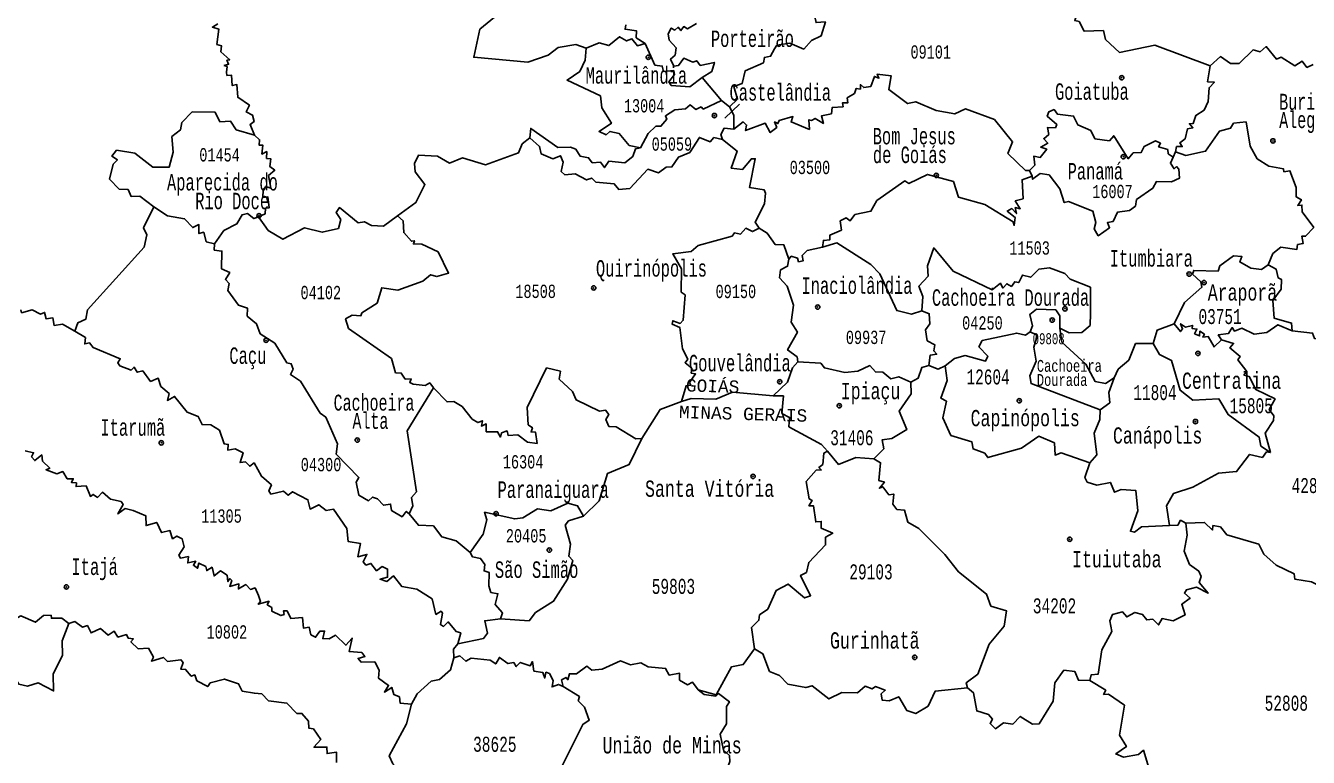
# Model space of a CAD drawing. Header units: millimetres. Extents: x 9851 to 10267, y 23387 to 23778.
# Drawn here: x 10074.46 to 10101.05, y 23530.59 to 23545.74 of the extents above; entities that cross this region are included whole.
import ezdxf
from ezdxf.enums import TextEntityAlignment as Align

# ---------------------------------------------------------------- set-up
doc = ezdxf.new("R2010")
doc.units = ezdxf.units.MM
doc.layers.add('3', color=7, linetype='Continuous')
doc.styles.add('MONOTXT', font='MONOTXT', dxfattribs={"height": 0.2})

# ---------------------------------------------------------------- blocks, each defined once
blk = doc.blocks.new('SEDE')
at = {"layer": '3', "color": 7, "linetype": 'Continuous'}
blk.add_circle((0, 0), 0.00451, dxfattribs=at)

msp = doc.modelspace()

# ---------------------------------------------------------------- linework, layer by layer
at = {"color": 7, "linetype": 'Continuous'}
for p, q in [((10088.484, 23544.668), (10088.881, 23544.193)), ((10089.053, 23544.063), (10088.881, 23544.193)), ((10088.955, 23543.828), (10089.256, 23544.115)), ((10098.246, 23543.019), (10098.295, 23543.131)), ((10095.323, 23542.621), (10095.269, 23542.742))]:
    msp.add_line(p, q, dxfattribs=at)
for points in [[(10083.746, 23548.202), (10083.536, 23547.803), (10083.018, 23547.379), (10083.007, 23546.931), (10083.212, 23546.722), (10083.309, 23546.475), (10083.708, 23546.346), (10083.998, 23546.338), (10084.08, 23546.162), (10084.161, 23546.168), (10084.217, 23546.085), (10084.339, 23546.165), (10084.179, 23545.914), (10083.879, 23545.668), (10083.751, 23545.085), (10084.873, 23544.986), (10085.289, 23545.133), (10085.497, 23545.291), (10085.868, 23545.352), (10086.08, 23545.278)], [(10090.057, 23546.8), (10090.015, 23546.727), (10090.207, 23546.54), (10090.54, 23546.462), (10090.755, 23546.17), (10090.844, 23545.805), (10091.037, 23545.818), (10090.951, 23545.528), (10090.748, 23545.431), (10090.589, 23545.255), (10090.301, 23545.379), (10090.033, 23545.339), (10089.98, 23545.259), (10089.901, 23545.106), (10089.775, 23545.084), (10089.752, 23544.972), (10089.372, 23544.805), (10089.313, 23544.544), (10089.142, 23544.482), (10089.219, 23544.217), (10089.053, 23544.063)], [(10099.009, 23544.906), (10097.865, 23545.334), (10097.135, 23545.188), (10096.842, 23545.457), (10096.8, 23545.638), (10096.404, 23545.624), (10096.294, 23545.829), (10096.206, 23545.847), (10096.275, 23546.039), (10096.154, 23546.067), (10096.247, 23546.214), (10096.215, 23546.288)], [(10079.203, 23543.476), (10079.115, 23543.697), (10079.201, 23543.758), (10079.161, 23543.888), (10079.036, 23543.956), (10079.101, 23544.091), (10078.857, 23544.257), (10078.842, 23544.52), (10078.744, 23544.501), (10078.727, 23544.718), (10078.634, 23544.711), (10078.626, 23544.778), (10078.636, 23544.894), (10078.58, 23544.919), (10078.668, 23544.943), (10078.633, 23545.023), (10078.694, 23545.036), (10078.505, 23545.2), (10078.518, 23545.326), (10078.425, 23545.352), (10078.465, 23545.67), (10078.333, 23545.712), (10078.447, 23545.777)], [(10086.905, 23545.758), (10086.885, 23545.666), (10087.121, 23545.636), (10087.113, 23545.492), (10087.303, 23545.373)], [(10088.368, 23545.786), (10088.177, 23545.676), (10088.103, 23545.721), (10088.043, 23545.639), (10087.988, 23545.707), (10087.917, 23545.65), (10087.842, 23545.69), (10087.781, 23545.57), (10087.803, 23545.438), (10087.946, 23545.279), (10087.925, 23545.131), (10087.828, 23545.05), (10087.898, 23544.9), (10087.994, 23544.916), (10088.105, 23545.069), (10088.293, 23544.982), (10088.37, 23545.015), (10088.444, 23544.919), (10088.738, 23544.979), (10088.683, 23544.793), (10088.484, 23544.668)], [(10087.303, 23545.373), (10087.144, 23545.321), (10087.027, 23545.47), (10086.916, 23545.426), (10086.773, 23545.511), (10086.551, 23545.327), (10086.346, 23545.386), (10086.08, 23545.278)], [(10088.484, 23544.668), (10088.228, 23544.477), (10087.843, 23544.505), (10087.796, 23544.576), (10087.913, 23544.731), (10087.895, 23544.812), (10087.683, 23544.793), (10087.656, 23544.904), (10087.506, 23544.923), (10087.303, 23545.373)], [(10086.08, 23545.278), (10086.062, 23545.027), (10085.949, 23544.793), (10085.683, 23544.613), (10086.376, 23544.287), (10086.405, 23544.039), (10086.602, 23543.719), (10086.347, 23543.552), (10086.496, 23543.481), (10086.57, 23543.551), (10086.766, 23543.505), (10086.972, 23543.257), (10087.205, 23543.208)], [(10101.148, 23544.937), (10101.018, 23544.876), (10100.922, 23545.002), (10100.77, 23544.909), (10100.485, 23545.089), (10100.385, 23545.05), (10100.175, 23545.308), (10100.052, 23545.201), (10099.901, 23545.241), (10099.613, 23544.958), (10099.433, 23544.959), (10099.224, 23545.101), (10099.009, 23544.906)], [(10099.009, 23544.906), (10098.958, 23544.58), (10099.099, 23544.57), (10098.99, 23544.454), (10098.973, 23544.171), (10098.891, 23543.992), (10098.718, 23543.882), (10098.659, 23543.713), (10098.582, 23543.709), (10098.654, 23543.626), (10098.542, 23543.601), (10098.492, 23543.4), (10098.387, 23543.315), (10098.432, 23543.237), (10098.317, 23543.236), (10098.295, 23543.131)], [(10095.269, 23542.742), (10095.187, 23542.743), (10094.822, 23543.093), (10094.917, 23543.338), (10094.54, 23543.8), (10093.939, 23544.019), (10093.719, 23543.913), (10093.333, 23543.985), (10092.91, 23544.164), (10092.74, 23544.127), (10092.352, 23544.418), (10092.399, 23544.705), (10092.113, 23544.738), (10092.147, 23544.651), (10092.052, 23544.689), (10091.978, 23544.484), (10091.833, 23544.457), (10091.764, 23544.52), (10091.763, 23544.426), (10091.676, 23544.441), (10091.642, 23544.337), (10091.491, 23544.245), (10091.504, 23544.143), (10091.394, 23544.145), (10091.404, 23544.06), (10091.177, 23544.044), (10091.161, 23543.915), (10090.956, 23543.873), (10090.998, 23543.718), (10090.824, 23543.821), (10090.749, 23543.78), (10090.695, 23543.793), (10090.705, 23543.593), (10090.327, 23543.748), (10090.365, 23543.859), (10090.078, 23543.779), (10090.053, 23543.713), (10089.983, 23543.749), (10090.028, 23543.635), (10089.895, 23543.526), (10089.789, 23543.724), (10089.384, 23543.569), (10089.405, 23543.681), (10089.334, 23543.749), (10089.141, 23543.598)], [(10088.881, 23544.193), (10088.505, 23544.013), (10088.462, 23544.058), (10088.349, 23544.008), (10088.235, 23544.098), (10088.138, 23544.016), (10087.919, 23544.001), (10087.722, 23543.872), (10087.75, 23543.801), (10087.63, 23543.659), (10087.52, 23543.656), (10087.361, 23543.511), (10087.205, 23543.208)], [(10089.141, 23543.598), (10089.138, 23543.887), (10089.053, 23544.063)], [(10098.246, 23543.019), (10098.14, 23543.087), (10098.132, 23543.173), (10097.942, 23543.234), (10097.983, 23543.304), (10097.88, 23543.358), (10097.642, 23543.24), (10097.585, 23543.115), (10097.418, 23543.109), (10097.314, 23542.984), (10097.013, 23543.462), (10096.924, 23543.357), (10096.625, 23543.398), (10096.539, 23543.569), (10096.269, 23543.686), (10096.181, 23543.869), (10095.847, 23543.908), (10095.777, 23544.003), (10095.666, 23543.959), (10095.634, 23543.864), (10095.836, 23543.692), (10095.805, 23543.628), (10095.638, 23543.631), (10095.669, 23543.49), (10095.563, 23543.4), (10095.646, 23543.307), (10095.502, 23543.227), (10095.627, 23543.182), (10095.491, 23543.011), (10095.357, 23543.036), (10095.378, 23542.849), (10095.269, 23542.742)], [(10079.203, 23543.476), (10078.826, 23543.584), (10078.71, 23543.76), (10078.487, 23543.752), (10078.387, 23543.947), (10077.912, 23543.955), (10077.698, 23543.733), (10077.671, 23543.581), (10077.494, 23543.443), (10077.522, 23543.123), (10077.434, 23542.809), (10077.101, 23542.807), (10076.727, 23543.103), (10076.347, 23543.161), (10076.251, 23543.035), (10076.363, 23542.959), (10076.279, 23542.872), (10076.203, 23542.559), (10076.402, 23542.353), (10076.585, 23542.349), (10076.651, 23542.201), (10076.827, 23542.21), (10077.116, 23541.987)], [(10101.162, 23541.562), (10100.922, 23541.883), (10100.913, 23542.025), (10100.828, 23542.018), (10100.905, 23542.134), (10100.798, 23542.193), (10100.798, 23542.391), (10100.665, 23542.736), (10100.54, 23542.717), (10100.53, 23542.778), (10100.23, 23542.834), (10099.989, 23542.986), (10099.842, 23543.242), (10099.758, 23543.749), (10099.496, 23543.719), (10099.436, 23543.621), (10099.204, 23543.556), (10098.919, 23543.14), (10098.506, 23543.053), (10098.295, 23543.131)], [(10079.29, 23541.78), (10079.425, 23541.843), (10079.43, 23541.961), (10079.512, 23541.969), (10079.485, 23542.193), (10079.38, 23542.182), (10079.387, 23542.342), (10079.442, 23542.41), (10079.544, 23542.374), (10079.495, 23542.635), (10079.624, 23542.745), (10079.525, 23542.821), (10079.542, 23542.985), (10079.456, 23542.993), (10079.46, 23543.132), (10079.359, 23543.083), (10079.377, 23543.266), (10079.299, 23543.269), (10079.312, 23543.378), (10079.203, 23543.476)], [(10087.205, 23543.208), (10087.099, 23543.19), (10087.045, 23543.033), (10086.883, 23542.903), (10086.548, 23542.934), (10086.459, 23542.803), (10086.378, 23542.911), (10086.205, 23542.902), (10086.131, 23543.004), (10085.956, 23543.036), (10085.865, 23543.186), (10085.752, 23543.223), (10085.495, 23543.218), (10084.93, 23543.614), (10084.91, 23543.417)], [(10088.904, 23543.381), (10088.871, 23543.484), (10088.94, 23543.621), (10089.141, 23543.598)], [(10082.169, 23541.804), (10082.551, 23542.078), (10082.739, 23542.453), (10082.535, 23542.715), (10082.524, 23542.887), (10082.605, 23543.059), (10082.996, 23543.038), (10083.248, 23542.896), (10083.515, 23543.003), (10083.993, 23542.858), (10084.679, 23543.106), (10084.755, 23543.293), (10084.91, 23543.417)], [(10084.91, 23543.417), (10085.113, 23543.24), (10085.147, 23543.084), (10085.386, 23542.981), (10085.55, 23543.047), (10085.605, 23542.917), (10085.563, 23542.722), (10085.639, 23542.649), (10085.851, 23542.673), (10086.087, 23542.546), (10086.196, 23542.585), (10086.282, 23542.497), (10086.662, 23542.464), (10086.755, 23542.351), (10086.986, 23542.369), (10087.358, 23542.767), (10087.582, 23542.692), (10087.737, 23542.811), (10087.858, 23542.814), (10087.992, 23543.018), (10088.225, 23543.115), (10088.426, 23543.427), (10088.649, 23543.332), (10088.726, 23543.424), (10088.904, 23543.381)], [(10088.904, 23543.381), (10089.206, 23543.143), (10089.086, 23542.787), (10089.323, 23542.765), (10089.505, 23542.984), (10089.584, 23542.983), (10089.467, 23542.389), (10089.769, 23542.341), (10089.797, 23542.27), (10089.773, 23542.054), (10089.579, 23541.673), (10089.667, 23541.547)], [(10095.323, 23542.621), (10095.332, 23542.559), (10095.486, 23542.678), (10095.673, 23542.654), (10095.895, 23542.364), (10095.989, 23542.076), (10096.073, 23542.098), (10096.583, 23541.896), (10096.645, 23541.665), (10096.605, 23541.53), (10096.694, 23541.391), (10096.927, 23541.557), (10096.883, 23541.662), (10097, 23541.688), (10097.095, 23541.881), (10097.337, 23541.91), (10097.463, 23542.003), (10097.487, 23542.14), (10097.827, 23542.378), (10097.903, 23542.517), (10098.208, 23542.504), (10098.378, 23542.584), (10098.365, 23542.769), (10098.313, 23542.823), (10098.263, 23542.778), (10098.189, 23542.892), (10098.246, 23543.019)], [(10090.981, 23541.155), (10090.998, 23541.295), (10091.129, 23541.303), (10091.128, 23541.4), (10091.37, 23541.508), (10091.346, 23541.697), (10091.468, 23541.759), (10091.548, 23541.698), (10091.651, 23541.828), (10091.98, 23541.899), (10092.105, 23542.12), (10092.684, 23542.525), (10092.77, 23542.474), (10093.154, 23542.662), (10093.692, 23542.512), (10093.794, 23542.189), (10094.345, 23542.036), (10094.927, 23541.679), (10094.952, 23541.605), (10094.969, 23541.769), (10094.805, 23541.901), (10094.901, 23541.952), (10094.997, 23541.848), (10094.972, 23541.973), (10095.076, 23541.95), (10094.971, 23542.11), (10095.136, 23542.157), (10095.114, 23542.549), (10095.323, 23542.621)], [(10077.116, 23541.987), (10076.907, 23541.554), (10076.973, 23541.409), (10076.917, 23541.155), (10075.747, 23539.858), (10075.707, 23539.661), (10075.544, 23539.587), (10075.48, 23539.415)], [(10078.378, 23541.222), (10078.207, 23541.267), (10078.153, 23541.463), (10078.054, 23541.436), (10078.055, 23541.623), (10077.927, 23541.559), (10077.755, 23541.743), (10077.405, 23541.8), (10077.116, 23541.987)], [(10079.29, 23541.78), (10079.49, 23541.501), (10079.791, 23541.318), (10080.24, 23541.552), (10080.608, 23541.462), (10080.946, 23541.543), (10080.994, 23541.727), (10080.898, 23541.874), (10080.964, 23541.974), (10081.352, 23541.655), (10081.483, 23541.681), (10081.633, 23541.601), (10081.88, 23541.589), (10082.169, 23541.804)], [(10078.378, 23541.222), (10078.573, 23541.496), (10078.84, 23541.635), (10078.947, 23541.824), (10079.057, 23541.849), (10079.193, 23541.747), (10079.29, 23541.78)], [(10082.914, 23538.24), (10082.838, 23538.344), (10082.742, 23538.292), (10082.492, 23538.319), (10082.423, 23538.353), (10082.45, 23538.428), (10082.331, 23538.422), (10082.248, 23538.545), (10082.13, 23538.553), (10082.046, 23538.847), (10081.151, 23539.473), (10081.092, 23539.669), (10081.227, 23539.748), (10081.409, 23539.729), (10081.427, 23539.792), (10081.747, 23539.997), (10081.842, 23540.313), (10082.177, 23540.265), (10082.691, 23540.452), (10082.856, 23540.582), (10082.987, 23540.545), (10083.227, 23540.618), (10083.012, 23541.054), (10082.673, 23541.214), (10082.5, 23541.22), (10082.52, 23541.287), (10082.461, 23541.275), (10082.3, 23541.455), (10082.286, 23541.7), (10082.169, 23541.804)], [(10088.057, 23537.955), (10088.15, 23538.284), (10088.247, 23538.299), (10088.221, 23538.353), (10088.346, 23538.529), (10088.256, 23538.548), (10088.266, 23538.647), (10088.13, 23538.761), (10088.185, 23538.836), (10088.074, 23539.048), (10088.024, 23539.488), (10087.86, 23539.562), (10087.874, 23539.63), (10088.027, 23539.575), (10088.091, 23539.641), (10088.129, 23540.165), (10088.047, 23540.224), (10088.052, 23540.704), (10087.873, 23541.015), (10088.253, 23541.067), (10088.4, 23541.191), (10089.103, 23541.381), (10089.157, 23541.454), (10089.28, 23541.426), (10089.391, 23541.545), (10089.526, 23541.477), (10089.667, 23541.547)], [(10089.667, 23541.547), (10089.831, 23541.445), (10089.994, 23541.211), (10090.173, 23541.204), (10090.283, 23540.904)], [(10100.211, 23540.785), (10100.313, 23541.022), (10100.479, 23541.153), (10100.811, 23541.106), (10100.823, 23541.209), (10100.942, 23541.233), (10100.915, 23541.383), (10100.989, 23541.379), (10101.162, 23541.562)], [(10082.41, 23535.629), (10082.352, 23535.681), (10082.265, 23535.573), (10082.048, 23535.7), (10082.025, 23535.833), (10081.878, 23535.81), (10081.752, 23535.943), (10081.65, 23535.977), (10081.566, 23535.901), (10081.371, 23536.015), (10081.315, 23536.286), (10081.371, 23536.383), (10080.899, 23536.868), (10080.924, 23537.084), (10080.685, 23537.632), (10080.569, 23537.718), (10080.157, 23538.378), (10079.95, 23538.519), (10080.005, 23538.626), (10079.968, 23538.74), (10079.874, 23538.759), (10079.625, 23539.164), (10079.323, 23539.362), (10079.249, 23539.569), (10079.053, 23539.727), (10079.057, 23539.891), (10078.871, 23539.95), (10078.653, 23540.254), (10078.68, 23540.403), (10078.602, 23540.487), (10078.694, 23540.627), (10078.522, 23540.707), (10078.529, 23541.073), (10078.372, 23541.093), (10078.378, 23541.222)], [(10090.283, 23540.904), (10090.33, 23540.966), (10090.459, 23540.928), (10090.482, 23540.853), (10090.58, 23540.872), (10090.559, 23540.979), (10090.663, 23541.083), (10090.981, 23541.155)], [(10093.036, 23539.837), (10092.825, 23539.767), (10092.515, 23539.84), (10092.167, 23540.605), (10091.978, 23540.798), (10091.277, 23541.244), (10090.981, 23541.155)], [(10093.036, 23539.837), (10093.057, 23540.134), (10092.976, 23540.347), (10093.166, 23540.556), (10093.156, 23540.766), (10093.282, 23541.139), (10093.685, 23540.658), (10094.492, 23540.271), (10094.666, 23540.407), (10094.718, 23540.308), (10094.798, 23540.395), (10094.893, 23540.34), (10094.962, 23540.438), (10095.045, 23540.419), (10095.125, 23540.574), (10095.293, 23540.531), (10095.462, 23540.695), (10095.685, 23540.729), (10096.003, 23540.611), (10096.11, 23540.489), (10096.53, 23540.325), (10096.532, 23539.789), (10096.523, 23539.534), (10096.352, 23539.39), (10096.089, 23539.379), (10095.895, 23539.474)], [(10090.283, 23540.904), (10090.254, 23540.76), (10090.109, 23540.682), (10090.084, 23540.522), (10090.243, 23540.344), (10090.377, 23539.95), (10090.325, 23539.599), (10090.457, 23539.395), (10090.255, 23539.026), (10090.454, 23538.88), (10090.469, 23538.782)], [(10098.268, 23539.568), (10098.478, 23540.008), (10098.84, 23540.324), (10098.82, 23540.438), (10098.648, 23540.595), (10098.672, 23540.671), (10099.175, 23540.658), (10099.211, 23540.769), (10099.494, 23540.972), (10099.669, 23540.958), (10099.627, 23540.849), (10099.856, 23540.717), (10100.075, 23540.69), (10100.211, 23540.785)], [(10100.709, 23539.424), (10100.701, 23539.583), (10100.337, 23539.684), (10100.308, 23540.048), (10100.482, 23540.286), (10100.493, 23540.482), (10100.423, 23540.516), (10100.379, 23540.699), (10100.211, 23540.785)], [(10075.48, 23539.415), (10075.229, 23539.562), (10075.053, 23539.533), (10075.029, 23539.688), (10074.89, 23539.667), (10074.855, 23539.802), (10074.773, 23539.768), (10074.6, 23539.855), (10074.378, 23539.794), (10074.363, 23539.858)], [(10093.036, 23539.837), (10093.189, 23539.774), (10093.202, 23539.564), (10093.114, 23539.442), (10093.148, 23539.216), (10093.303, 23539.133), (10093.284, 23539.004), (10093.347, 23538.938), (10093.209, 23538.917), (10093.18, 23538.7)], [(10095.282, 23539.4), (10095.333, 23539.522), (10095.277, 23539.76), (10095.413, 23539.872), (10095.813, 23539.859), (10095.894, 23539.732), (10095.895, 23539.474)], [(10095.895, 23539.474), (10095.938, 23539.186), (10096.433, 23538.729), (10096.626, 23538.374), (10096.841, 23538.331), (10097.024, 23538.447)], [(10097.831, 23539.157), (10097.914, 23539.437), (10098.268, 23539.568)], [(10098.268, 23539.568), (10098.394, 23539.406), (10098.441, 23539.464), (10098.4, 23539.568), (10098.5, 23539.5), (10098.647, 23539.535), (10098.637, 23539.472), (10098.737, 23539.458), (10098.69, 23539.362), (10098.794, 23539.315), (10098.795, 23539.413), (10098.894, 23539.351), (10098.862, 23539.289), (10098.971, 23539.301), (10099.092, 23539.087), (10099.244, 23539.237)], [(10099.244, 23539.237), (10099.181, 23539.337), (10099.393, 23539.367), (10099.47, 23539.488), (10099.516, 23539.416), (10099.667, 23539.475), (10099.922, 23539.349), (10100.189, 23539.389), (10100.416, 23539.548), (10100.709, 23539.424)], [(10075.48, 23539.415), (10075.705, 23539.281), (10075.688, 23539.152), (10075.786, 23539.171), (10075.859, 23539.075), (10076.423, 23538.844), (10076.371, 23538.761), (10076.413, 23538.699), (10076.65, 23538.61), (10076.709, 23538.671), (10076.776, 23538.562), (10076.89, 23538.591), (10077.051, 23538.373), (10077.209, 23538.439), (10077.261, 23538.27), (10077.435, 23538.121), (10077.402, 23537.979), (10077.55, 23538.062), (10077.807, 23537.736), (10078.038, 23537.648), (10078.118, 23537.479), (10078.298, 23537.478), (10078.483, 23537.364), (10078.576, 23537.082), (10078.662, 23537.069), (10078.65, 23536.953), (10078.805, 23536.981), (10078.971, 23536.893), (10078.905, 23536.694), (10079.02, 23536.706), (10079.108, 23536.618), (10079.196, 23536.686), (10079.348, 23536.409), (10079.555, 23536.229), (10079.503, 23536.108), (10079.547, 23536.039), (10079.808, 23536.1), (10079.906, 23536.016), (10079.99, 23536.088), (10080.313, 23535.924), (10080.359, 23535.731), (10080.537, 23535.821), (10080.688, 23535.702), (10080.841, 23535.73), (10081.119, 23535.328), (10081.149, 23535.056), (10081.403, 23535.017), (10081.344, 23534.744), (10081.536, 23534.79), (10081.455, 23534.639), (10081.515, 23534.57), (10081.618, 23534.606), (10081.736, 23534.454), (10081.854, 23534.54), (10081.963, 23534.488), (10081.965, 23534.319), (10081.808, 23534.278), (10081.95, 23534.231), (10082.085, 23534.349), (10082.256, 23534.13), (10082.57, 23534.073), (10082.888, 23533.87), (10082.966, 23533.55), (10083.071, 23533.613), (10083.101, 23533.572), (10083.058, 23533.338), (10083.124, 23533.301), (10083.222, 23533.393), (10083.384, 23533.193), (10083.481, 23533.167), (10083.422, 23532.938)], [(10093.52, 23538.699), (10093.712, 23538.849), (10093.937, 23538.908), (10094.353, 23538.791), (10094.401, 23538.897), (10094.22, 23539.091), (10094.289, 23539.219), (10095.004, 23539.373), (10095.185, 23539.331), (10095.282, 23539.4)], [(10095.282, 23539.4), (10095.412, 23539.335), (10095.416, 23539.268), (10095.358, 23539.08), (10095.409, 23538.794), (10095.275, 23538.491), (10095.299, 23538.33), (10096.73, 23537.786)], [(10099.244, 23539.237), (10099.499, 23539.162), (10099.42, 23539.066), (10099.631, 23538.892), (10099.585, 23538.819), (10099.769, 23538.578), (10099.713, 23538.505), (10099.822, 23538.473), (10099.956, 23538.207), (10100.359, 23538.012), (10100.235, 23537.79), (10100.335, 23537.66), (10100.322, 23537.561), (10100.153, 23537.301), (10100.26, 23536.899)], [(10100.709, 23539.424), (10101.136, 23539.375), (10101.174, 23539.265), (10101.434, 23539.238), (10101.638, 23538.875), (10102.13, 23538.749), (10102.463, 23538.76), (10102.336, 23537.862), (10102.725, 23537.934), (10104.09, 23537.197), (10104.463, 23537.207), (10104.704, 23537.081), (10104.96, 23536.842), (10105.018, 23536.638), (10104.76, 23536.409)], [(10097.024, 23538.447), (10097.106, 23538.624), (10097.324, 23538.817), (10097.467, 23539.158), (10097.831, 23539.157)], [(10100.26, 23536.899), (10100.064, 23537.036), (10100.026, 23537.222), (10099.386, 23537.686), (10099.194, 23538.013), (10098.652, 23537.988), (10098.393, 23538.19), (10098.208, 23538.808), (10097.965, 23538.93), (10097.831, 23539.157)], [(10089.956, 23538.074), (10090.255, 23538.361), (10090.356, 23538.658), (10090.469, 23538.782)], [(10090.469, 23538.782), (10090.942, 23538.75), (10091.019, 23538.654), (10091.441, 23538.557), (10091.713, 23538.584), (10091.956, 23538.701), (10092.076, 23538.572), (10092.229, 23538.565), (10092.394, 23538.43), (10092.559, 23538.471), (10092.809, 23538.36)], [(10092.809, 23538.36), (10092.962, 23538.44), (10093.035, 23538.664), (10093.18, 23538.7)], [(10093.18, 23538.7), (10093.374, 23538.627), (10093.52, 23538.699)], [(10096.521, 23536.689), (10095.921, 23536.896), (10095.798, 23536.849), (10095.785, 23537.099), (10095.463, 23537.238), (10095.099, 23536.991), (10094.402, 23536.795), (10094.341, 23536.887), (10094.1, 23536.976), (10094.07, 23537.126), (10093.64, 23537.257), (10093.474, 23537.618), (10093.549, 23537.962), (10093.43, 23538.028), (10093.563, 23538.392), (10093.52, 23538.699)], [(10087.233, 23537.194), (10087.112, 23537.182), (10086.7, 23537.43), (10086.55, 23537.443), (10086.49, 23537.583), (10086.547, 23537.692), (10086.478, 23537.78), (10086.358, 23537.76), (10085.869, 23537.995), (10085.794, 23538.166), (10085.523, 23538.417), (10085.546, 23538.586), (10085.258, 23538.655), (10084.855, 23537.831), (10084.874, 23537.476), (10084.967, 23537.413), (10084.937, 23537.329), (10085.027, 23537.324), (10085.063, 23537.09), (10084.865, 23537.119), (10084.664, 23537.267), (10084.462, 23537.254), (10084.442, 23537.349), (10084.326, 23537.307), (10084.303, 23537.222), (10084.243, 23537.33), (10084.01, 23537.331), (10084.01, 23537.493), (10083.909, 23537.449), (10083.928, 23537.559), (10083.833, 23537.522), (10083.717, 23537.594), (10083.51, 23537.852), (10083.337, 23537.96), (10083.197, 23537.948), (10082.914, 23538.24)], [(10097.024, 23538.447), (10096.91, 23538.146), (10096.931, 23537.933), (10096.73, 23537.786)], [(10082.41, 23535.629), (10082.488, 23535.795), (10082.457, 23535.969), (10082.561, 23536.088), (10082.367, 23537.351), (10082.914, 23538.24)], [(10088.057, 23537.955), (10088.254, 23538.018), (10088.768, 23538.006), (10089.114, 23538.153), (10089.956, 23538.074)], [(10092.042, 23536.769), (10092.248, 23536.981), (10092.211, 23537.164), (10092.413, 23537.193), (10092.726, 23537.38), (10092.565, 23537.76), (10092.813, 23538.119), (10092.809, 23538.36)], [(10087.233, 23537.194), (10087.612, 23537.789), (10088.057, 23537.955)], [(10089.956, 23538.074), (10090.166, 23538.073), (10090.132, 23537.711), (10090.297, 23537.627), (10090.282, 23537.435), (10090.957, 23537.07), (10091.083, 23536.93)], [(10096.73, 23537.786), (10096.727, 23537.584), (10096.605, 23537.299), (10096.665, 23536.853), (10096.521, 23536.689)], [(10086.026, 23535.581), (10086.351, 23535.904), (10086.522, 23536.47), (10086.971, 23536.65), (10087.233, 23537.194)], [(10074.454, 23536.937), (10074.628, 23536.897), (10074.586, 23536.809), (10074.651, 23536.736), (10074.796, 23536.851), (10074.813, 23536.721), (10074.961, 23536.576), (10074.887, 23536.543), (10075.11, 23536.459), (10075.23, 23536.508), (10075.323, 23536.358), (10075.449, 23536.357), (10075.411, 23536.284), (10075.515, 23536.273), (10075.507, 23536.195), (10075.715, 23536.21), (10075.804, 23535.992), (10075.86, 23536.033), (10075.953, 23535.972), (10076.055, 23536.077), (10076.222, 23535.934), (10076.439, 23535.888), (10076.48, 23535.823), (10076.375, 23535.629), (10076.525, 23535.74), (10076.692, 23535.702), (10076.953, 23535.592), (10076.96, 23535.387), (10077.18, 23535.453), (10077.276, 23535.244), (10077.454, 23535.284), (10077.507, 23535.115), (10077.597, 23535.172), (10077.706, 23535.117), (10077.749, 23534.947), (10077.637, 23534.778), (10077.671, 23534.714), (10077.837, 23534.747), (10077.822, 23534.616), (10077.988, 23534.651), (10077.94, 23534.568), (10078.025, 23534.504), (10078.049, 23534.612), (10078.195, 23534.541), (10078.217, 23534.458), (10078.328, 23534.524), (10078.368, 23534.347), (10078.503, 23534.448), (10078.639, 23534.36), (10078.655, 23534.229), (10078.695, 23534.29), (10078.733, 23534.251), (10078.691, 23534.128), (10078.884, 23534.179), (10078.872, 23534.077), (10079.024, 23534.168), (10079.125, 23534.067), (10079.219, 23534.098), (10079.289, 23533.942), (10079.328, 23533.813), (10079.282, 23533.758), (10079.506, 23533.823), (10079.468, 23533.748), (10079.567, 23533.689), (10079.563, 23533.618), (10079.754, 23533.524), (10079.82, 23533.55), (10079.804, 23533.621), (10079.882, 23533.625), (10079.961, 23533.464), (10080.199, 23533.484), (10080.218, 23533.265), (10080.341, 23533.282), (10080.372, 23533.129), (10080.47, 23533.076), (10080.559, 23533.199), (10080.657, 23533.204), (10080.619, 23533.049), (10080.752, 23533.043), (10080.884, 23533.116), (10081.1, 23532.911), (10081.228, 23533.059), (10081.17, 23532.778), (10081.429, 23532.762), (10081.493, 23532.678), (10081.352, 23532.636), (10081.414, 23532.562), (10081.699, 23532.564), (10081.788, 23532.394), (10081.778, 23532.226), (10081.985, 23532.077), (10081.897, 23531.941), (10082.05, 23532.038), (10082.094, 23531.888), (10082.209, 23531.842), (10082.226, 23531.708), (10082.462, 23531.692)], [(10089.569, 23532.833), (10089.506, 23533.276), (10089.66, 23533.428), (10089.669, 23533.539), (10089.842, 23533.659), (10090.017, 23534.046), (10090.267, 23534.176), (10090.607, 23533.892), (10090.731, 23533.934), (10090.524, 23534.355), (10090.644, 23534.418), (10090.693, 23534.626), (10091.041, 23534.987), (10091.043, 23535.147), (10091.19, 23535.228), (10090.952, 23535.334), (10090.952, 23535.474), (10090.837, 23535.466), (10090.792, 23535.795), (10090.697, 23535.799), (10090.763, 23535.911), (10090.703, 23535.94), (10090.64, 23536.301), (10090.849, 23536.538), (10090.953, 23536.542), (10090.902, 23536.594), (10090.982, 23536.654), (10091.007, 23536.889), (10091.083, 23536.93)], [(10091.083, 23536.93), (10091.311, 23536.654), (10091.67, 23536.8), (10092.042, 23536.769)], [(10100.26, 23536.899), (10100.182, 23536.915), (10100.094, 23536.8), (10099.83, 23536.862), (10099.561, 23536.505), (10099.182, 23536.473), (10098.651, 23536.181), (10098.252, 23536.055), (10098.108, 23535.795), (10098.167, 23535.388)], [(10092.042, 23536.769), (10092.183, 23536.688), (10092.144, 23536.323), (10092.26, 23536.29), (10092.157, 23536.162), (10092.227, 23536.192), (10092.355, 23536.024), (10092.453, 23536.042), (10092.438, 23535.835), (10092.519, 23535.723), (10092.675, 23535.71), (10092.748, 23535.457), (10092.974, 23535.325), (10093.515, 23534.79), (10093.794, 23534.433), (10094.377, 23533.97), (10094.467, 23533.722), (10094.788, 23533.626), (10094.742, 23533.303), (10094.432, 23532.932), (10094.194, 23532.315), (10093.954, 23532.134), (10093.983, 23532.031)], [(10096.521, 23536.689), (10096.415, 23536.382), (10096.465, 23536.289), (10096.662, 23536.222), (10096.944, 23536.281), (10097.032, 23536.077), (10097.17, 23536.139), (10097.471, 23536.117), (10097.515, 23535.691), (10097.358, 23535.27), (10097.443, 23535.253), (10097.592, 23535.365), (10098.167, 23535.388)], [(10086.026, 23535.581), (10085.903, 23535.8), (10085.698, 23535.853), (10085.345, 23535.694), (10085.074, 23535.733), (10084.769, 23535.551), (10084.598, 23535.528), (10083.973, 23535.666), (10084.019, 23535.505), (10083.942, 23535.211), (10083.677, 23534.829)], [(10082.41, 23535.629), (10082.602, 23535.394), (10082.915, 23535.383), (10083.087, 23535.155), (10083.387, 23535.075), (10083.677, 23534.829)], [(10084.301, 23533.458), (10084.896, 23533.419), (10085.032, 23533.586), (10085.405, 23533.822), (10085.695, 23534.278), (10085.806, 23534.668), (10085.717, 23534.752), (10085.756, 23535.007), (10085.647, 23535.398), (10085.715, 23535.484), (10086.026, 23535.581)], [(10098.167, 23535.388), (10098.345, 23535.4), (10098.399, 23535.499), (10098.506, 23535.44)], [(10098.506, 23535.44), (10098.538, 23535.192), (10098.472, 23534.856), (10098.582, 23534.585), (10098.775, 23534.442), (10098.826, 23534.336), (10098.787, 23534.207), (10098.971, 23533.989), (10098.731, 23534.116), (10098.52, 23534.061), (10098.479, 23533.99), (10098.597, 23533.882), (10098.423, 23533.76), (10098.491, 23533.538), (10098.242, 23533.419), (10098.016, 23533.464), (10097.942, 23533.332), (10097.823, 23533.451), (10097.697, 23533.434), (10097.613, 23533.545), (10097.449, 23533.59), (10097.283, 23533.498), (10097.198, 23533.601), (10096.987, 23533.547), (10096.936, 23533.414), (10096.976, 23533.196), (10096.769, 23532.812), (10096.688, 23532.311), (10096.549, 23532.298), (10096.521, 23532.182)], [(10098.506, 23535.44), (10098.897, 23535.454), (10099.06, 23535.296), (10099.071, 23535.388), (10099.226, 23535.36), (10099.358, 23535.2), (10100.018, 23535.003), (10100.124, 23534.794), (10100.381, 23534.566), (10100.756, 23534.387), (10100.768, 23534.278), (10101.113, 23534.223), (10101.443, 23534.058), (10101.505, 23534.103), (10101.76, 23534.007), (10101.86, 23534.043), (10102.179, 23533.858), (10102.538, 23533.776)], [(10083.677, 23534.829), (10083.727, 23534.738), (10083.892, 23534.708), (10083.976, 23534.582), (10083.965, 23534.448), (10084.071, 23534.415), (10084.061, 23534.14), (10084.106, 23534.004), (10084.25, 23533.978), (10084.195, 23533.756), (10084.342, 23533.583), (10084.301, 23533.458)], [(10072.066, 23532.569), (10072.452, 23532.539), (10072.701, 23532.412), (10072.739, 23532.586), (10073.154, 23532.619), (10073.599, 23532.399), (10073.771, 23532.406), (10074.261, 23532.208), (10074.322, 23532.102), (10074.502, 23532.065), (10074.725, 23532.129), (10075.042, 23531.966), (10075.032, 23532.311), (10075.228, 23532.702), (10075.216, 23533.003), (10075.359, 23533.364)], [(10075.359, 23533.364), (10075.211, 23533.472), (10074.995, 23533.471), (10074.99, 23533.531), (10074.832, 23533.523), (10074.665, 23533.388), (10074.36, 23533.522), (10074.177, 23533.417), (10073.825, 23533.615)], [(10080.904, 23530.483), (10080.906, 23530.693), (10080.709, 23530.666), (10080.705, 23530.803), (10080.436, 23530.797), (10080.577, 23530.958), (10080.427, 23531.18), (10080.332, 23531.191), (10080.327, 23531.339), (10080.188, 23531.498), (10080.086, 23531.496), (10079.877, 23531.713), (10079.496, 23531.762), (10079.357, 23531.907), (10079.205, 23531.917), (10078.952, 23531.961), (10078.877, 23532.111), (10078.582, 23532.21), (10078.289, 23532.134), (10078.235, 23532.056), (10078.009, 23532.175), (10077.967, 23532.295), (10077.895, 23532.27), (10077.777, 23532.409), (10077.678, 23532.417), (10077.724, 23532.553), (10077.679, 23532.611), (10077.4, 23532.574), (10077.317, 23532.657), (10077.069, 23532.582), (10077.111, 23532.667), (10077.006, 23532.85), (10076.792, 23532.839), (10076.644, 23532.979), (10076.697, 23533.04), (10076.59, 23533.054), (10076.552, 23533.131), (10076.376, 23533.08), (10076.295, 23533.202), (10076.174, 23533.121), (10076.014, 23533.256), (10075.818, 23533.167), (10075.742, 23533.319), (10075.642, 23533.286), (10075.482, 23533.401), (10075.359, 23533.364)], [(10083.422, 23532.938), (10083.954, 23533.053), (10084.032, 23533.16), (10083.976, 23533.416), (10084.301, 23533.458)], [(10083.336, 23532.653), (10083.331, 23532.827), (10083.422, 23532.938)], [(10088.404, 23531.99), (10088.775, 23531.886), (10089.095, 23532.464), (10089.336, 23532.51), (10089.569, 23532.833)], [(10089.569, 23532.833), (10089.74, 23532.735), (10089.88, 23532.369), (10090.087, 23532.281), (10090.262, 23532.105), (10090.629, 23532.033), (10090.762, 23532.073), (10091.112, 23531.799), (10091.376, 23531.934), (10091.704, 23531.922), (10091.865, 23532.061), (10092.004, 23532.006), (10092.077, 23532.056), (10092.277, 23531.98), (10092.192, 23531.902), (10092.214, 23531.776), (10092.359, 23531.757), (10092.559, 23531.843), (10092.724, 23531.556), (10092.909, 23531.495), (10093.168, 23531.65), (10093.312, 23531.957), (10093.983, 23532.031)], [(10082.462, 23531.692), (10082.575, 23531.903), (10082.869, 23532.17), (10083.042, 23532.203), (10083.269, 23532.399), (10083.336, 23532.653)], [(10083.336, 23532.653), (10083.458, 23532.691), (10083.587, 23532.578), (10083.694, 23532.64), (10084.092, 23532.599), (10084.205, 23532.525), (10084.281, 23532.657), (10084.456, 23532.53), (10084.579, 23532.551), (10084.632, 23532.468), (10084.714, 23532.555), (10084.92, 23532.485), (10084.965, 23532.572), (10084.998, 23532.376), (10085.18, 23532.349), (10085.221, 23532.229), (10085.246, 23532.351), (10085.319, 23532.325), (10085.398, 23532.18), (10085.373, 23532.049), (10085.509, 23532.099), (10085.6, 23532.053)], [(10085.6, 23532.053), (10085.571, 23532.191), (10085.662, 23532.244), (10085.697, 23532.197), (10085.733, 23532.321), (10085.878, 23532.32), (10086.095, 23532.475), (10086.2, 23532.393), (10086.408, 23532.415), (10086.794, 23532.587), (10086.999, 23532.506), (10087.213, 23532.547), (10087.363, 23532.46), (10087.725, 23532.429), (10087.8, 23532.294), (10088.015, 23532.33), (10088.013, 23532.188), (10088.178, 23532.092), (10088.284, 23532.144), (10088.404, 23531.99)], [(10093.983, 23532.031), (10094.106, 23531.928), (10094.175, 23531.551), (10094.421, 23531.478), (10094.5, 23531.382), (10094.45, 23531.287), (10094.56, 23531.181), (10094.729, 23531.303), (10094.92, 23531.278), (10095.077, 23531.437), (10095.33, 23531.273), (10095.471, 23531.285), (10095.759, 23531.755), (10095.793, 23532.13), (10095.982, 23532.397), (10096.208, 23532.364), (10096.281, 23532.184), (10096.521, 23532.182)], [(10085.6, 23532.053), (10085.939, 23531.852), (10085.917, 23531.758), (10086.042, 23531.631), (10086.145, 23531.358), (10086.01, 23531.271), (10085.589, 23530.426), (10085.821, 23530.215), (10085.906, 23529.893), (10085.808, 23529.705), (10086.056, 23529.429), (10086.196, 23528.995)], [(10097.1, 23529.396), (10097.193, 23529.677), (10097.178, 23529.772), (10097.065, 23529.836), (10097.239, 23529.849), (10097.249, 23529.981), (10097.356, 23530.011), (10097.398, 23530.166), (10097.687, 23530.225), (10097.744, 23530.373), (10097.629, 23530.737), (10097.526, 23530.648), (10097.218, 23530.596), (10097.055, 23530.659), (10097.275, 23530.811), (10097.133, 23531.05), (10097.239, 23531.667), (10096.904, 23531.9), (10096.804, 23531.893), (10096.847, 23531.979), (10096.521, 23532.182)], [(10088.629, 23529.205), (10088.855, 23529.675), (10088.914, 23529.9), (10088.873, 23529.992), (10089.054, 23530.506), (10089.047, 23530.626), (10088.926, 23530.736), (10088.858, 23531.072), (10088.988, 23531.282), (10088.986, 23531.64), (10089.047, 23531.739), (10088.825, 23531.908), (10088.766, 23531.856), (10088.527, 23531.888), (10088.404, 23531.99)], [(10082.507, 23530.046), (10082.071, 23530.457), (10081.997, 23530.619), (10082.354, 23531.284), (10082.462, 23531.692)]]:
    msp.add_lwpolyline(points, dxfattribs=at)
for p in [(10087.366, 23545.085), (10097.18, 23544.663), (10088.738, 23543.88), (10100.313, 23543.355), (10097.21, 23543.027), (10093.335, 23542.641), (10079.299, 23541.805), (10098.577, 23540.596), (10086.235, 23540.31), (10098.885, 23540.421), (10090.88, 23539.913), (10096.002, 23539.877), (10095.738, 23539.643), (10079.444, 23539.227), (10098.758, 23538.955), (10090.091, 23538.368), (10091.324, 23537.871), (10095.055, 23537.974), (10098.708, 23537.543), (10077.272, 23537.102), (10081.335, 23537.16), (10089.538, 23536.407), (10084.213, 23535.635), (10096.102, 23535.105), (10085.316, 23534.882), (10075.308, 23534.118), (10092.888, 23532.66)]:
    msp.add_point(p, dxfattribs=at)

# ---------------------------------------------------------------- block references
for p, xscale, yscale, zscale, rotation in [((10087.366, 23545.085), 10, 10, 10, 359.8185725535126), ((10097.18, 23544.663), 10.00001110226181, 10.00001110226181, 10, 0.08537744646651742), ((10088.738, 23543.88), 10.00000000000001, 10.00000000000001, 10.00000000000001, 359.8447193114013), ((10100.313, 23543.355), 10, 10, 10, 0.1595495517355852), ((10097.21, 23543.027), 9.999999999999998, 9.999999999999998, 9.999999999999998, 0.07177043151890493), ((10093.335, 23542.641), 10, 10, 10, 359.9610465172199), ((10079.299, 23541.805), 9.99997968391319, 9.99997968391319, 10, 359.5520294048648), ((10098.577, 23540.596), 10.00001187866073, 10.00001187866073, 10, 0.08831229161776978), ((10086.235, 23540.31), 10.00001313102534, 10.00001313102534, 10, 359.7358627407276), ((10098.885, 23540.421), 10.00001381808567, 10.00001381808567, 10, 0.09524919646888654), ((10090.88, 23539.913), 9.99998119345596, 9.99998119345596, 10, 359.8649964340353), ((10096.002, 23539.877), 10, 10, 10, 0.009604969746628738), ((10079.444, 23539.227), 10.00001756162577, 10.00001756162577, 10, 359.5250829983458), ((10098.758, 23538.955), 10, 10, 10, 0.07870734220813819), ((10090.091, 23538.368), 10, 10, 10, 359.8263098520365), ((10091.324, 23537.871), 9.999984699024727, 9.999984699024727, 10, 359.8567254980629), ((10095.055, 23537.974), 10, 10, 10, 359.9647817817012), ((10098.708, 23537.543), 10, 10, 10, 0.06456671434812454), ((10077.272, 23537.102), 10.00002255405846, 10.00002255405846, 10, 359.4338324522456), ((10081.335, 23537.16), 10.00002081196027, 10.00002081196027, 10, 359.5560334309856), ((10089.538, 23536.407), 10.00002092797006, 10.00002092797006, 10, 359.7894910446958), ((10084.213, 23535.635), 9.999983028477653, 9.999983028477653, 10, 359.6235351956429), ((10096.102, 23535.105), 10, 10, 10, 359.9669162186842), ((10085.316, 23534.882), 10, 10, 10, 359.6475488485981), ((10075.308, 23534.118), 10.00002139309339, 10.00002139309339, 10, 359.3351091430627), ((10092.888, 23532.66), 9.999988659742419, 9.999988659742419, 10, 359.8479209598879)]:
    msp.add_blockref('SEDE', p, dxfattribs=dict(at, xscale=xscale, yscale=yscale, zscale=zscale, rotation=rotation))
at = {"color": 7, "linetype": 'Continuous', "xscale": 10, "yscale": 10, "zscale": 10}
msp.add_blockref('SEDE', (10095.738, 23539.643), dxfattribs=at)

# ---------------------------------------------------------------- texts
at = {"color": 7, "linetype": 'Continuous', "style": 'MONOTXT'}
for s, height, width, p in [('Porteir%%227o', 0.33976, 0.650002, (10088.665, 23545.64)), ('Arapor%%227', 0.33632, 0.705885, (10098.963, 23540.384)), ('Centralina', 0.3367, 0.705876, (10098.429, 23538.557)), ('Ituiutaba', 0.3374, 0.705884, (10096.15, 23534.861)), ('Uni%%227o de Minas', 0.33792, 0.704225, (10086.419, 23531.008))]:
    msp.add_text(s, height=height, dxfattribs=dict(at, width=width)).set_placement(p, align=Align.TOP_LEFT)
for s, height, width, p in [('09101', 0.2744, 0.705877, (10093.221, 23545.196)), ('01454', 0.2748, 0.70588, (10078.481, 23543.066)), ('05059', 0.2747, 0.705882, (10087.856, 23543.289)), ('03500', 0.2748, 0.705881, (10090.717, 23542.805)), ('16007', 0.2749, 0.705881, (10096.988, 23542.307)), ('04102', 0.2752, 0.705887, (10080.58, 23540.214)), ('18508', 0.2752, 0.705881, (10085.032, 23540.239)), ('03751', 0.3104, 0.666664, (10099.218, 23539.717)), ('04250', 0.2753, 0.705879, (10094.292, 23539.585)), ('09808', 0.2297, 0.666683, (10095.665, 23539.258)), ('12604', 0.3106, 0.666667, (10094.41, 23538.467)), ('11804', 0.3106, 0.666667, (10097.868, 23538.143)), ('15805', 0.3107, 0.666673, (10099.863, 23537.87)), ('31406', 0.3108, 0.666664, (10091.586, 23537.207)), ('04300', 0.2758, 0.705875, (10080.585, 23536.651)), ('42809', 0.311, 0.666667, (10101.148, 23536.217)), ('11305', 0.276, 0.705881, (10078.521, 23535.586)), ('29103', 0.3113, 0.666661, (10091.983, 23534.43)), ('59803', 0.3114, 0.666667, (10087.888, 23534.129)), ('34202', 0.3115, 0.666664, (10095.786, 23533.726)), ('10802', 0.2763, 0.705888, (10078.633, 23533.186)), ('52808', 0.3118, 0.666667, (10100.591, 23531.711))]:
    msp.add_text(s, height=height, dxfattribs=dict(at, width=width)).set_placement(p, align=Align.MIDDLE)
for s, height, width, p in [('Mauril%%226ndia', 0.33997, 0.649998, (10086.068, 23544.54)), ('Castel%%226ndia', 0.34003, 0.649993, (10089.05, 23544.188)), ('Quirin%%243polis', 0.34074, 0.650004, (10086.282, 23540.544)), ('Inaciol%%226ndia', 0.34081, 0.650002, (10090.542, 23540.187)), ('Ipia%%231u', 0.3368, 0.705882, (10091.356, 23538.006)), ('Paranaiguara', 0.34166, 0.65, (10084.243, 23535.962))]:
    msp.add_text(s, height=height, dxfattribs=dict(at, width=width)).set_placement(p)
at = {"color": 7, "linetype": 'Continuous', "style": 'MONOTXT', "width": 0.649998}
for s, height, rotation, p in [('Goiatuba', 0.34, 360, (10097.326, 23544.546)), ('Panam%%225 ', 0.34028, 0, (10097.398, 23542.896))]:
    msp.add_text(s, height=height, rotation=rotation, dxfattribs=at).set_placement(p, align=Align.TOP_RIGHT)
at = {"color": 7, "linetype": 'Continuous', "style": 'MONOTXT'}
for s, height, rotation, width, p in [('Buriti ', 0.332, 359.9985, 0.650002, (10100.443, 23543.998)), ('Alegre', 0.332, 359.9985, 0.650002, (10100.443, 23543.62)), ('Cachoeira ', 0.2451, 359.9982, 0.705884, (10095.42, 23538.573)), ('Dourada', 0.2451, 359.9982, 0.705884, (10095.42, 23538.281)), ('Itaj%%225 ', 0.342, 0, 0.649997, (10075.411, 23534.365))]:
    msp.add_text(s, height=height, rotation=rotation, dxfattribs=dict(at, width=width)).set_placement(p)
for s, height, rotation, width, p in [('13004', 0.2746, 0, 0.705889, (10087.281, 23544.082)), ('11503', 0.2751, 360, 0.705878, (10095.27, 23541.137)), ('09150', 0.2752, 0, 0.705881, (10089.182, 23540.237)), ('09937', 0.2753, 360, 0.705879, (10091.882, 23539.286)), ('16304', 0.2758, 0, 0.705884, (10084.773, 23536.709)), ('20405', 0.276, 360, 0.705878, (10084.836, 23535.177)), ('38625', 0.312, 0, 0.666661, (10084.186, 23530.86))]:
    msp.add_text(s, height=height, rotation=rotation, dxfattribs=dict(at, width=width)).set_placement(p, align=Align.MIDDLE)
for s, height, rotation, width, p in [('Bom Jesus ', 0.3405, 359.9993, 0.650004, (10093.933, 23543.283)), ('de Goi%%225s', 0.34052, 359.9993, 0.650004, (10093.555, 23542.896)), ('Aparecida do ', 0.34042, 359.9996, 0.649996, (10079.881, 23542.328)), ('Rio Doce', 0.3404, 359.9996, 0.649996, (10079.508, 23541.94))]:
    msp.add_text(s, height=height, rotation=rotation, dxfattribs=dict(at, width=width)).set_placement(p, align=Align.RIGHT)
for s, height, width, p in [('Itumbiara', 0.3407, 0.649996, (10098.655, 23540.751)), ('Cachoeira Dourada', 0.34087, 0.650002, (10096.505, 23539.94)), ('Gouvel%%226ndia', 0.34114, 0.650001, (10090.32, 23538.583)), ('Itarum%%227', 0.34141, 0.650001, (10077.356, 23537.249)), ('Gurinhat%%227', 0.33783, 0.705885, (10092.989, 23532.841))]:
    msp.add_text(s, height=height, dxfattribs=dict(at, width=width)).set_placement(p, align=Align.RIGHT)
for s, height, width, p in [('Ca%%231u', 0.341, 0.649999, (10079.452, 23539.078)), ('Can%%225polis', 0.33691, 0.705879, (10098.85, 23537.423)), ('Santa Vit%%243ria', 0.33713, 0.705884, (10089.977, 23536.321))]:
    msp.add_text(s, height=height, dxfattribs=dict(at, width=width)).set_placement(p, align=Align.TOP_RIGHT)
for s, height, rotation, p in [('GOI%%193S', 0.2559, 358.3203, (10089.251, 23538.134)), ('MINAS GERAIS', 0.25601, 358.314, (10090.657, 23537.537))]:
    msp.add_text(s, height=height, rotation=rotation, dxfattribs=at).set_placement(p, align=Align.RIGHT)
at = {"color": 7, "linetype": 'Continuous', "style": 'MONOTXT', "width": 0.650002}
for s, height, p in [('Cachoeira  ', 0.33098, (10081.869, 23537.769)), ('Alta', 0.331, (10081.608, 23537.392))]:
    msp.add_text(s, height=height, rotation=359.9986, dxfattribs=at).set_placement(p, align=Align.CENTER)
at = {"color": 7, "linetype": 'Continuous', "style": 'MONOTXT'}
for s, height, width, p in [('Capin%%243polis', 0.33683, 0.705888, (10095.179, 23537.783)), ('S%%227o Sim%%227o', 0.34193, 0.649999, (10085.053, 23534.647))]:
    msp.add_text(s, height=height, dxfattribs=dict(at, width=width)).set_placement(p, align=Align.TOP_CENTER)

doc.saveas('drawing.dxf')
